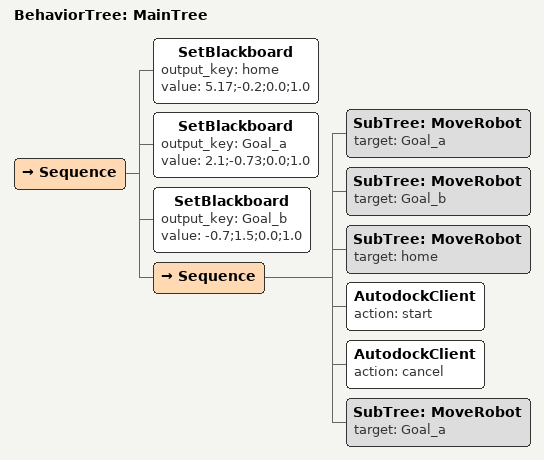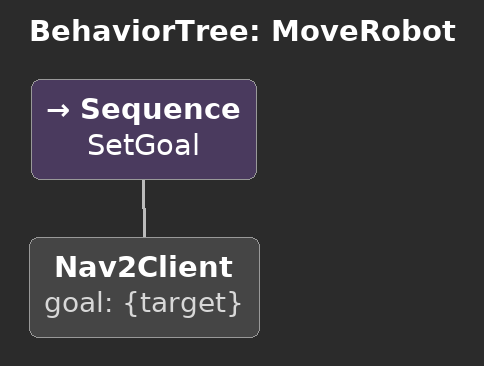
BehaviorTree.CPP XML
<root main_tree_to_execute = "MainTree">
    <BehaviorTree ID="MainTree">
            <Sequence>
                <!-- The goal value="position-x;position-y;orientaion-z;orientation-w" -->
                <SetBlackboard output_key="home" value="5.17;-0.2;0.0;1.0" />
                <SetBlackboard output_key="Goal_a" value="2.1;-0.73;0.0;1.0" />
                <SetBlackboard output_key="Goal_b" value="-0.7;1.5;0.0;1.0" />
                <Sequence>
                    <SubTree ID="MoveRobot" target="Goal_a" />
                    <SubTree ID="MoveRobot" target="Goal_b" />
                    <SubTree ID="MoveRobot" target="home" />
                    <AutodockClient action="start" />
                    <AutodockClient action="cancel" />
                    <SubTree ID="MoveRobot" target="Goal_a" />
                </Sequence>
            </Sequence>
    </BehaviorTree>

    <BehaviorTree ID="MoveRobot">
        <Sequence name="SetGoal">
            <Nav2Client goal="{target}" />
        </Sequence>
    </BehaviorTree>
</root>
